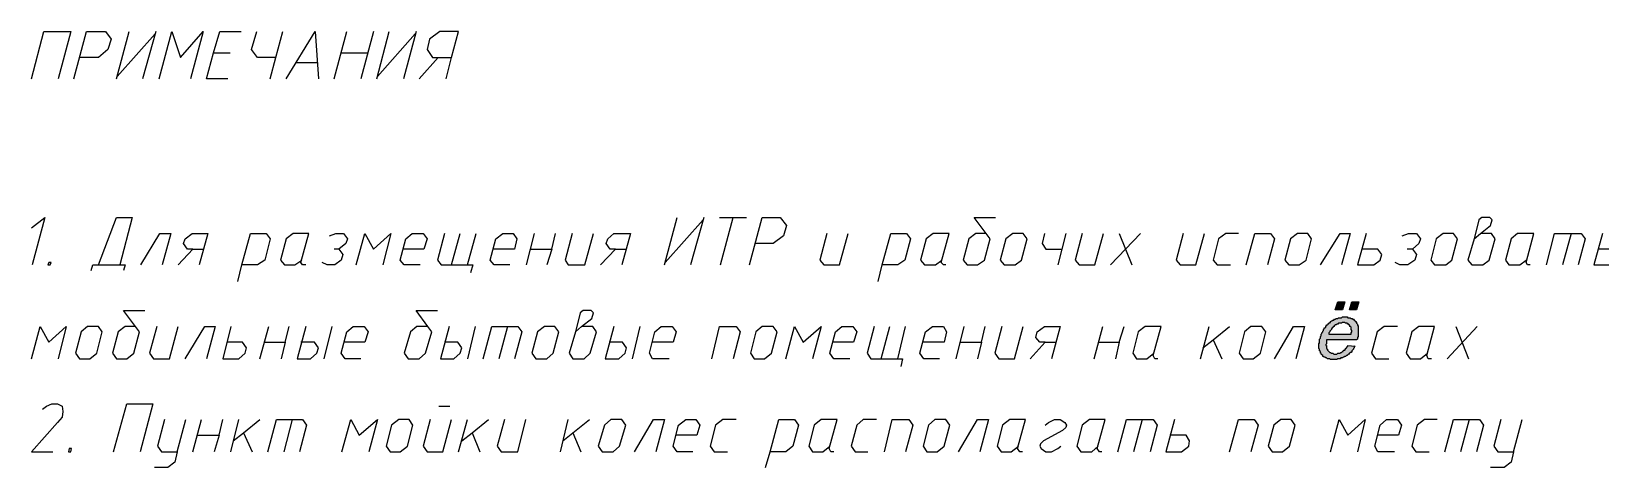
# Model space of a CAD drawing. Header units: millimetres. Extents: x 3063 to 5680, y 734 to 2027.
# Drawn here: x 3407.9 to 3467, y 1579.7 to 1596.1 of the extents above; entities that cross this region are included whole.
import ezdxf

# ---------------------------------------------------------------- set-up
doc = ezdxf.new("R2010")
doc.units = ezdxf.units.MM
doc.layers.add('UnFound-56', color=7, linetype='Continuous')

msp = doc.modelspace()

# ---------------------------------------------------------------- hatches: boundary and pattern name
at = {"layer": 'UnFound-56'}
for points in [[(3457.006, 1585.653), (3457.095, 1585.949), (3457.362, 1585.949), (3457.273, 1585.653)], [(3457.54, 1585.653), (3457.629, 1585.949), (3457.896, 1585.949), (3457.807, 1585.653)]]:
    msp.add_hatch(color=256, dxfattribs=at).paths.add_polyline_path(points)
h = msp.add_hatch(color=0, dxfattribs=at)
h.paths.add_polyline_path([(3457.48, 1584.317), (3457.747, 1584.288), (3457.718, 1584.258), (3457.718, 1584.228), (3457.688, 1584.199), (3457.688, 1584.169), (3457.658, 1584.139), (3457.629, 1584.11), (3457.629, 1584.08), (3457.599, 1584.05), (3457.569, 1584.05), (3457.54, 1584.021), (3457.51, 1583.991), (3457.48, 1583.961), (3457.451, 1583.932), (3457.421, 1583.932), (3457.391, 1583.902), (3457.362, 1583.902), (3457.332, 1583.872), (3457.302, 1583.872), (3457.273, 1583.843), (3457.243, 1583.843), (3457.213, 1583.843), (3457.184, 1583.813), (3457.154, 1583.813), (3457.124, 1583.813), (3457.095, 1583.813), (3457.065, 1583.783), (3457.035, 1583.783), (3457.006, 1583.783), (3456.976, 1583.783), (3456.946, 1583.783), (3456.917, 1583.783), (3456.887, 1583.783), (3456.857, 1583.783), (3456.827, 1583.783), (3456.798, 1583.813), (3456.768, 1583.813), (3456.738, 1583.813), (3456.709, 1583.813), (3456.679, 1583.843), (3456.649, 1583.843), (3456.62, 1583.872), (3456.59, 1583.872), (3456.56, 1583.902), (3456.531, 1583.902), (3456.531, 1583.932), (3456.501, 1583.961), (3456.471, 1583.991), (3456.471, 1584.021), (3456.442, 1584.021), (3456.442, 1584.05), (3456.442, 1584.08), (3456.412, 1584.11), (3456.412, 1584.139), (3456.412, 1584.169), (3456.382, 1584.199), (3456.382, 1584.228), (3456.382, 1584.258), (3456.382, 1584.288), (3456.382, 1584.317), (3456.382, 1584.347), (3456.382, 1584.377), (3456.412, 1584.406), (3456.412, 1584.436), (3456.412, 1584.466), (3456.412, 1584.495), (3456.412, 1584.555), (3456.442, 1584.584), (3456.442, 1584.614), (3456.442, 1584.644), (3456.471, 1584.673), (3456.471, 1584.703), (3456.471, 1584.733), (3456.501, 1584.762), (3456.501, 1584.792), (3456.531, 1584.822), (3456.531, 1584.851), (3456.56, 1584.881), (3456.56, 1584.911), (3456.59, 1584.941), (3456.59, 1584.97), (3456.62, 1584.97), (3456.649, 1585), (3456.649, 1585.03), (3456.679, 1585.059), (3456.679, 1585.089), (3456.709, 1585.089), (3456.738, 1585.119), (3456.768, 1585.148), (3456.798, 1585.178), (3456.827, 1585.178), (3456.827, 1585.208), (3456.857, 1585.237), (3456.887, 1585.237), (3456.917, 1585.267), (3456.946, 1585.267), (3456.976, 1585.297), (3457.006, 1585.297), (3457.035, 1585.326), (3457.065, 1585.326), (3457.095, 1585.326), (3457.124, 1585.356), (3457.154, 1585.356), (3457.184, 1585.356), (3457.213, 1585.356), (3457.243, 1585.356), (3457.273, 1585.386), (3457.302, 1585.386), (3457.332, 1585.386), (3457.362, 1585.386), (3457.391, 1585.386), (3457.421, 1585.386), (3457.451, 1585.386), (3457.48, 1585.356), (3457.51, 1585.356), (3457.54, 1585.356), (3457.569, 1585.356), (3457.599, 1585.326), (3457.629, 1585.326), (3457.658, 1585.326), (3457.658, 1585.297), (3457.688, 1585.297), (3457.718, 1585.267), (3457.747, 1585.237), (3457.747, 1585.208), (3457.777, 1585.208), (3457.807, 1585.178), (3457.807, 1585.148), (3457.836, 1585.119), (3457.836, 1585.089), (3457.836, 1585.059), (3457.866, 1585.059), (3457.866, 1585.03), (3457.866, 1585), (3457.866, 1584.97), (3457.866, 1584.941), (3457.866, 1584.911), (3457.866, 1584.881), (3457.866, 1584.851), (3457.866, 1584.822), (3457.866, 1584.792), (3457.866, 1584.762), (3457.866, 1584.733), (3457.866, 1584.673), (3457.866, 1584.644), (3457.836, 1584.614), (3457.836, 1584.584), (3457.836, 1584.555), (3457.807, 1584.525), (3456.679, 1584.525), (3456.679, 1584.495), (3456.679, 1584.466), (3456.679, 1584.406), (3456.679, 1584.377), (3456.649, 1584.347), (3456.649, 1584.317), (3456.679, 1584.317), (3456.679, 1584.288), (3456.679, 1584.258), (3456.679, 1584.228), (3456.679, 1584.199), (3456.709, 1584.169), (3456.709, 1584.139), (3456.738, 1584.11), (3456.768, 1584.08), (3456.798, 1584.05), (3456.827, 1584.05), (3456.857, 1584.021), (3456.887, 1584.021), (3456.917, 1584.021), (3456.946, 1583.991), (3456.976, 1583.991), (3457.006, 1583.991), (3457.035, 1583.991), (3457.065, 1583.991), (3457.095, 1584.021), (3457.124, 1584.021), (3457.154, 1584.021), (3457.184, 1584.021), (3457.213, 1584.05), (3457.243, 1584.05), (3457.273, 1584.08), (3457.302, 1584.08), (3457.302, 1584.11), (3457.332, 1584.139), (3457.362, 1584.139), (3457.391, 1584.169), (3457.391, 1584.199), (3457.421, 1584.228), (3457.451, 1584.258), (3457.48, 1584.288)])
h.paths.add_polyline_path([(3456.768, 1584.733), (3457.599, 1584.733), (3457.599, 1584.762), (3457.599, 1584.792), (3457.629, 1584.822), (3457.629, 1584.851), (3457.629, 1584.881), (3457.599, 1584.911), (3457.599, 1584.941), (3457.599, 1584.97), (3457.599, 1585), (3457.569, 1585.03), (3457.54, 1585.059), (3457.54, 1585.089), (3457.51, 1585.089), (3457.51, 1585.119), (3457.48, 1585.119), (3457.451, 1585.148), (3457.421, 1585.148), (3457.391, 1585.148), (3457.362, 1585.178), (3457.332, 1585.178), (3457.302, 1585.178), (3457.273, 1585.178), (3457.243, 1585.148), (3457.213, 1585.148), (3457.184, 1585.148), (3457.154, 1585.148), (3457.124, 1585.148), (3457.095, 1585.119), (3457.065, 1585.119), (3457.035, 1585.089), (3457.006, 1585.089), (3456.976, 1585.059), (3456.946, 1585.03), (3456.917, 1585), (3456.917, 1584.97), (3456.887, 1584.97), (3456.857, 1584.941), (3456.857, 1584.911), (3456.827, 1584.881), (3456.798, 1584.851), (3456.798, 1584.822), (3456.768, 1584.792), (3456.768, 1584.762)], flags=16)

# ---------------------------------------------------------------- linework, layer by layer
at = {"layer": 'UnFound-56', "color": 0}
for points in [[(3407.924, 1594.347), (3408.398, 1596.128), (3409.407, 1596.128), (3408.933, 1594.347)], [(3409.526, 1594.347), (3410.001, 1596.128), (3410.713, 1596.128), (3410.921, 1595.831), (3410.802, 1595.445), (3410.446, 1595.149), (3409.734, 1595.149)], [(3411.128, 1594.347), (3411.603, 1596.128)], [(3411.158, 1594.436), (3412.583, 1596.039)], [(3412.612, 1596.128), (3412.108, 1594.347)], [(3412.731, 1594.347), (3413.206, 1596.128), (3413.532, 1595.149), (3414.393, 1596.128), (3413.918, 1594.347)], [(3414.778, 1595.327), (3415.016, 1596.128), (3415.817, 1596.128)], [(3417.123, 1595.149), (3416.44, 1595.149), (3416.203, 1595.445), (3416.411, 1596.128)], [(3416.915, 1594.347), (3417.123, 1595.149), (3417.39, 1596.128)], [(3417.509, 1594.347), (3418.607, 1596.128), (3418.725, 1594.347)], [(3419.319, 1594.347), (3419.793, 1596.128)], [(3420.802, 1596.128), (3420.328, 1594.347)], [(3420.921, 1594.347), (3421.396, 1596.128)], [(3420.951, 1594.436), (3422.375, 1596.039)], [(3422.405, 1596.128), (3421.93, 1594.347)], [(3423.532, 1594.347), (3423.74, 1595.149), (3424.007, 1596.128), (3423.295, 1596.128), (3422.909, 1595.831), (3422.82, 1595.445), (3423.028, 1595.149), (3423.74, 1595.149)], [(3415.313, 1594.347), (3414.511, 1594.347), (3414.778, 1595.327), (3415.402, 1595.327)], [(3418.696, 1594.941), (3417.894, 1594.941)], [(3419.586, 1595.327), (3420.595, 1595.327)], [(3422.524, 1594.347), (3423.236, 1595.149)], [(3407.924, 1588.739), (3408.428, 1589.125), (3407.953, 1587.344)], [(3410.446, 1587.344), (3411.128, 1589.125), (3411.722, 1589.125), (3411.247, 1587.344)], [(3431.752, 1587.344), (3432.227, 1589.125)], [(3431.782, 1587.433), (3433.206, 1589.036)], [(3433.236, 1589.125), (3432.732, 1587.344)], [(3433.83, 1589.125), (3434.839, 1589.125)], [(3433.859, 1587.344), (3434.334, 1589.125)], [(3434.957, 1587.344), (3435.432, 1589.125), (3436.115, 1589.125), (3436.352, 1588.828), (3436.233, 1588.442), (3435.847, 1588.145), (3435.165, 1588.145)], [(3443.86, 1588.531), (3443.474, 1588.531), (3443.207, 1588.323), (3442.999, 1587.522), (3443.147, 1587.344), (3443.533, 1587.344), (3443.8, 1587.522), (3444.008, 1588.323), (3443.86, 1588.531), (3443.415, 1589.125), (3444.216, 1589.125)], [(3462.228, 1588.323), (3461.991, 1587.522), (3462.139, 1587.344), (3462.555, 1587.344), (3462.792, 1587.522), (3463.029, 1588.323), (3462.881, 1588.531), (3462.466, 1588.531), (3462.851, 1588.828), (3462.911, 1589.036), (3462.822, 1589.125), (3462.525, 1589.125), (3462.406, 1589.036), (3462.228, 1588.323), (3462.466, 1588.531)], [(3412.048, 1587.344), (3412.761, 1588.531), (3413.176, 1588.531), (3412.85, 1587.344)], [(3414.007, 1587.938), (3413.799, 1587.938), (3413.651, 1588.145), (3413.71, 1588.323), (3413.977, 1588.531), (3414.571, 1588.531), (3414.244, 1587.344)], [(3415.698, 1586.721), (3415.847, 1587.344), (3416.173, 1588.531), (3416.767, 1588.531), (3416.915, 1588.323), (3416.707, 1587.522), (3416.44, 1587.344), (3415.847, 1587.344)], [(3418.25, 1587.344), (3418.132, 1587.344), (3418.072, 1587.433), (3418.369, 1588.531), (3417.776, 1588.531), (3417.509, 1588.323), (3417.301, 1587.522), (3417.449, 1587.344), (3417.835, 1587.344), (3418.102, 1587.522)], [(3419.141, 1588.442), (3419.378, 1588.531), (3419.675, 1588.531), (3419.823, 1588.323), (3419.764, 1588.145), (3419.497, 1587.938), (3419.319, 1587.938)], [(3420.15, 1587.344), (3420.476, 1588.531), (3420.802, 1587.938), (3421.455, 1588.531), (3421.159, 1587.344)], [(3422.553, 1587.344), (3421.96, 1587.344), (3421.811, 1587.522), (3422.019, 1588.323), (3422.256, 1588.531), (3422.672, 1588.531), (3422.82, 1588.323), (3422.702, 1587.938), (3421.9, 1587.938)], [(3423.473, 1588.531), (3423.206, 1587.522), (3423.354, 1587.344), (3423.74, 1587.344), (3424.067, 1588.531)], [(3423.74, 1587.344), (3424.334, 1587.344), (3424.66, 1588.531)], [(3425.936, 1587.344), (3425.343, 1587.344), (3425.194, 1587.522), (3425.402, 1588.323), (3425.669, 1588.531), (3426.055, 1588.531), (3426.203, 1588.323), (3426.114, 1587.938), (3425.313, 1587.938)], [(3426.559, 1587.344), (3426.856, 1588.531)], [(3426.708, 1587.938), (3427.509, 1587.938), (3427.657, 1588.531)], [(3428.28, 1588.531), (3428.013, 1587.522), (3428.132, 1587.344), (3428.755, 1587.344), (3429.082, 1588.531)], [(3429.913, 1587.938), (3429.705, 1587.938), (3429.556, 1588.145), (3429.616, 1588.323), (3429.853, 1588.531), (3430.476, 1588.531), (3430.15, 1587.344)], [(3437.865, 1588.531), (3437.598, 1587.522), (3437.747, 1587.344), (3438.34, 1587.344), (3438.667, 1588.531)], [(3439.794, 1586.721), (3439.943, 1587.344), (3440.269, 1588.531), (3440.863, 1588.531), (3441.011, 1588.323), (3440.803, 1587.522), (3440.536, 1587.344), (3439.943, 1587.344)], [(3442.346, 1587.344), (3442.257, 1587.344), (3442.168, 1587.433), (3442.465, 1588.531), (3441.871, 1588.531), (3441.604, 1588.323), (3441.397, 1587.522), (3441.545, 1587.344), (3441.96, 1587.344), (3442.198, 1587.522)], [(3444.958, 1587.344), (3445.195, 1587.522), (3445.403, 1588.323), (3445.254, 1588.531), (3444.869, 1588.531), (3444.602, 1588.323), (3444.394, 1587.522), (3444.542, 1587.344), (3444.958, 1587.344)], [(3446.056, 1588.531), (3445.967, 1588.145), (3446.115, 1587.938), (3446.708, 1587.938)], [(3446.857, 1588.531), (3446.56, 1587.344)], [(3447.48, 1588.531), (3447.213, 1587.522), (3447.361, 1587.344), (3447.955, 1587.344), (3448.281, 1588.531)], [(3448.548, 1587.344), (3449.676, 1588.531)], [(3448.875, 1588.531), (3449.349, 1587.344)], [(3451.278, 1588.531), (3451.011, 1587.522), (3451.16, 1587.344), (3451.753, 1587.344), (3452.08, 1588.531)], [(3453.356, 1588.531), (3452.881, 1588.531), (3452.614, 1588.323), (3452.406, 1587.522), (3452.554, 1587.344), (3453.059, 1587.344)], [(3453.652, 1587.344), (3453.979, 1588.531), (3454.572, 1588.531), (3454.721, 1588.323), (3454.454, 1587.344)], [(3455.641, 1587.344), (3455.908, 1587.522), (3456.115, 1588.323), (3455.967, 1588.531), (3455.581, 1588.531), (3455.314, 1588.323), (3455.106, 1587.522), (3455.255, 1587.344), (3455.641, 1587.344)], [(3456.442, 1587.344), (3457.184, 1588.531), (3457.569, 1588.531), (3457.243, 1587.344)], [(3458.163, 1588.531), (3457.836, 1587.344), (3458.46, 1587.344), (3458.697, 1587.522), (3458.756, 1587.73), (3458.608, 1587.938), (3458.014, 1587.938)], [(3459.528, 1588.442), (3459.765, 1588.531), (3460.062, 1588.531), (3460.21, 1588.323), (3460.151, 1588.145), (3459.914, 1587.938), (3459.706, 1587.938)], [(3461.16, 1587.344), (3461.397, 1587.522), (3461.605, 1588.323), (3461.457, 1588.531), (3461.071, 1588.531), (3460.804, 1588.323), (3460.596, 1587.522), (3460.745, 1587.344), (3461.16, 1587.344)], [(3464.335, 1587.344), (3464.246, 1587.344), (3464.187, 1587.433), (3464.484, 1588.531), (3463.86, 1588.531), (3463.623, 1588.323), (3463.415, 1587.522), (3463.534, 1587.344), (3463.949, 1587.344), (3464.187, 1587.522)], [(3464.958, 1587.344), (3465.255, 1588.531), (3465.878, 1588.531), (3465.552, 1587.344)], [(3465.878, 1588.531), (3466.264, 1588.531), (3466.412, 1588.323), (3466.145, 1587.344)], [(3467.065, 1588.531), (3466.739, 1587.344), (3467.362, 1587.344), (3467.599, 1587.522), (3467.659, 1587.73), (3467.51, 1587.938), (3466.917, 1587.938)], [(3413.443, 1587.344), (3414.007, 1587.938), (3414.393, 1587.938)], [(3419.497, 1587.938), (3419.645, 1587.73), (3419.586, 1587.522), (3419.348, 1587.344), (3419.052, 1587.344), (3418.874, 1587.433)], [(3427.509, 1587.938), (3427.331, 1587.344)], [(3429.349, 1587.344), (3429.913, 1587.938), (3430.298, 1587.938)], [(3459.914, 1587.938), (3460.062, 1587.73), (3460.003, 1587.522), (3459.736, 1587.344), (3459.439, 1587.344), (3459.261, 1587.433)], [(3408.547, 1587.344), (3408.636, 1587.344), (3408.665, 1587.433), (3408.576, 1587.433), (3408.547, 1587.344)], [(3410.179, 1587.136), (3410.238, 1587.344), (3411.455, 1587.344), (3411.396, 1587.136)], [(3424.334, 1587.344), (3424.541, 1587.344), (3424.452, 1587.047)], [(3411.841, 1585.03), (3411.455, 1585.03), (3411.188, 1584.822), (3410.98, 1584.021), (3411.128, 1583.813), (3411.514, 1583.813), (3411.781, 1584.021), (3411.989, 1584.822), (3411.841, 1585.03), (3411.396, 1585.623), (3412.197, 1585.623)], [(3422.85, 1585.03), (3422.435, 1585.03), (3422.197, 1584.822), (3421.96, 1584.021), (3422.108, 1583.813), (3422.524, 1583.813), (3422.761, 1584.021), (3422.998, 1584.822), (3422.85, 1585.03), (3422.405, 1585.623), (3423.206, 1585.623)], [(3428.399, 1584.822), (3428.162, 1584.021), (3428.31, 1583.813), (3428.726, 1583.813), (3428.963, 1584.021), (3429.2, 1584.822), (3429.052, 1585.03), (3428.637, 1585.03), (3429.022, 1585.326), (3429.082, 1585.534), (3428.993, 1585.623), (3428.696, 1585.623), (3428.577, 1585.534), (3428.399, 1584.822), (3428.637, 1585.03)], [(3457.006, 1585.653), (3457.095, 1585.949), (3457.362, 1585.949), (3457.273, 1585.653), (3457.006, 1585.653), (3457.006, 1585.653)], [(3457.54, 1585.653), (3457.629, 1585.949), (3457.896, 1585.949), (3457.807, 1585.653), (3457.54, 1585.653), (3457.54, 1585.653)], [(3407.924, 1583.813), (3408.25, 1585.03), (3408.576, 1584.436), (3409.229, 1585.03), (3408.933, 1583.813)], [(3410.12, 1583.813), (3410.387, 1584.021), (3410.594, 1584.822), (3410.446, 1585.03), (3410.031, 1585.03), (3409.793, 1584.822), (3409.585, 1584.021), (3409.734, 1583.813), (3410.12, 1583.813)], [(3412.642, 1585.03), (3412.375, 1584.021), (3412.523, 1583.813), (3413.117, 1583.813), (3413.443, 1585.03)], [(3413.71, 1583.813), (3414.452, 1585.03), (3414.838, 1585.03), (3414.511, 1583.813)], [(3415.431, 1585.03), (3415.135, 1583.813), (3415.728, 1583.813), (3415.965, 1584.021), (3416.025, 1584.228), (3415.876, 1584.436), (3415.283, 1584.436)], [(3416.529, 1583.813), (3416.856, 1585.03)], [(3416.678, 1584.436), (3417.479, 1584.436), (3417.627, 1585.03)], [(3418.25, 1585.03), (3417.924, 1583.813), (3418.428, 1583.813), (3418.666, 1584.021), (3418.725, 1584.228), (3418.577, 1584.436), (3418.072, 1584.436)], [(3419.23, 1585.03), (3418.933, 1583.813)], [(3420.328, 1583.813), (3419.734, 1583.813), (3419.586, 1584.021), (3419.793, 1584.822), (3420.031, 1585.03), (3420.446, 1585.03), (3420.595, 1584.822), (3420.476, 1584.436), (3419.675, 1584.436)], [(3423.651, 1585.03), (3423.325, 1583.813), (3423.829, 1583.813), (3424.067, 1584.021), (3424.126, 1584.228), (3423.978, 1584.436), (3423.473, 1584.436)], [(3424.63, 1585.03), (3424.334, 1583.813)], [(3424.927, 1583.813), (3425.254, 1585.03), (3425.847, 1585.03), (3425.521, 1583.813)], [(3425.847, 1585.03), (3426.233, 1585.03), (3426.381, 1584.822), (3426.114, 1583.813)], [(3427.331, 1583.813), (3427.568, 1584.021), (3427.776, 1584.822), (3427.628, 1585.03), (3427.242, 1585.03), (3426.975, 1584.822), (3426.767, 1584.021), (3426.915, 1583.813), (3427.331, 1583.813)], [(3429.853, 1585.03), (3429.527, 1583.813), (3430.031, 1583.813), (3430.269, 1584.021), (3430.328, 1584.228), (3430.18, 1584.436), (3429.675, 1584.436)], [(3430.832, 1585.03), (3430.536, 1583.813)], [(3431.93, 1583.813), (3431.307, 1583.813), (3431.189, 1584.021), (3431.396, 1584.822), (3431.634, 1585.03), (3432.049, 1585.03), (3432.198, 1584.822), (3432.079, 1584.436), (3431.278, 1584.436)], [(3433.533, 1583.813), (3433.83, 1585.03), (3434.453, 1585.03), (3434.601, 1584.822), (3434.334, 1583.813)], [(3435.521, 1583.813), (3435.788, 1584.021), (3435.996, 1584.822), (3435.847, 1585.03), (3435.432, 1585.03), (3435.195, 1584.822), (3434.987, 1584.021), (3435.135, 1583.813), (3435.521, 1583.813)], [(3436.322, 1583.813), (3436.649, 1585.03), (3436.975, 1584.436), (3437.658, 1585.03), (3437.331, 1583.813)], [(3438.726, 1583.813), (3438.132, 1583.813), (3437.984, 1584.021), (3438.192, 1584.822), (3438.429, 1585.03), (3438.845, 1585.03), (3438.993, 1584.822), (3438.874, 1584.436), (3438.073, 1584.436)], [(3439.646, 1585.03), (3439.379, 1584.021), (3439.527, 1583.813), (3439.913, 1583.813), (3440.239, 1585.03)], [(3439.913, 1583.813), (3440.536, 1583.813), (3440.833, 1585.03)], [(3442.109, 1583.813), (3441.515, 1583.813), (3441.367, 1584.021), (3441.575, 1584.822), (3441.842, 1585.03), (3442.257, 1585.03), (3442.376, 1584.822), (3442.287, 1584.436), (3441.486, 1584.436)], [(3442.732, 1583.813), (3443.029, 1585.03)], [(3442.88, 1584.436), (3443.682, 1584.436), (3443.83, 1585.03)], [(3444.453, 1585.03), (3444.186, 1584.021), (3444.334, 1583.813), (3444.928, 1583.813), (3445.254, 1585.03)], [(3446.085, 1584.436), (3445.878, 1584.436), (3445.729, 1584.614), (3445.789, 1584.822), (3446.056, 1585.03), (3446.649, 1585.03), (3446.323, 1583.813)], [(3447.925, 1583.813), (3448.252, 1585.03)], [(3448.073, 1584.436), (3448.875, 1584.436), (3449.053, 1585.03)], [(3450.329, 1583.813), (3450.21, 1583.813), (3450.151, 1583.932), (3450.447, 1585.03), (3449.854, 1585.03), (3449.587, 1584.822), (3449.379, 1584.021), (3449.528, 1583.813), (3449.913, 1583.813), (3450.18, 1584.021)], [(3451.931, 1583.813), (3452.258, 1585.03)], [(3452.02, 1584.228), (3452.406, 1584.525), (3453.029, 1585.03)], [(3453.919, 1583.813), (3454.186, 1584.021), (3454.394, 1584.822), (3454.246, 1585.03), (3453.83, 1585.03), (3453.593, 1584.822), (3453.385, 1584.021), (3453.534, 1583.813), (3453.919, 1583.813)], [(3454.721, 1583.813), (3455.433, 1585.03), (3455.848, 1585.03), (3455.522, 1583.813)], [(3457.48, 1584.317), (3457.747, 1584.288), (3457.718, 1584.258), (3457.718, 1584.228), (3457.688, 1584.199), (3457.688, 1584.169), (3457.658, 1584.139), (3457.629, 1584.11), (3457.629, 1584.08), (3457.599, 1584.05), (3457.569, 1584.05), (3457.54, 1584.021), (3457.51, 1583.991), (3457.51, 1583.991), (3457.48, 1583.961), (3457.451, 1583.932), (3457.421, 1583.932), (3457.421, 1583.932), (3457.391, 1583.902), (3457.362, 1583.902), (3457.332, 1583.872), (3457.302, 1583.872), (3457.273, 1583.843), (3457.243, 1583.843), (3457.213, 1583.843), (3457.184, 1583.813), (3457.154, 1583.813), (3457.124, 1583.813), (3457.095, 1583.813), (3457.065, 1583.783), (3457.035, 1583.783), (3457.006, 1583.783), (3456.976, 1583.783), (3456.946, 1583.783), (3456.946, 1583.783), (3456.917, 1583.783), (3456.887, 1583.783), (3456.857, 1583.783), (3456.827, 1583.783), (3456.798, 1583.813), (3456.768, 1583.813), (3456.738, 1583.813), (3456.709, 1583.813), (3456.679, 1583.843), (3456.679, 1583.843), (3456.649, 1583.843), (3456.62, 1583.872), (3456.59, 1583.872), (3456.59, 1583.872), (3456.56, 1583.902), (3456.531, 1583.902), (3456.531, 1583.932), (3456.501, 1583.961), (3456.501, 1583.961), (3456.471, 1583.991), (3456.471, 1583.991), (3456.471, 1584.021), (3456.442, 1584.021), (3456.442, 1584.05), (3456.442, 1584.08), (3456.412, 1584.11), (3456.412, 1584.11), (3456.412, 1584.139), (3456.412, 1584.169), (3456.382, 1584.199), (3456.382, 1584.228), (3456.382, 1584.258), (3456.382, 1584.258), (3456.382, 1584.288), (3456.382, 1584.317), (3456.382, 1584.347), (3456.382, 1584.377), (3456.412, 1584.406), (3456.412, 1584.436), (3456.412, 1584.466), (3456.412, 1584.495), (3456.412, 1584.555), (3456.442, 1584.584), (3456.442, 1584.614), (3456.442, 1584.644), (3456.471, 1584.673), (3456.471, 1584.703), (3456.471, 1584.733), (3456.501, 1584.762), (3456.501, 1584.792), (3456.531, 1584.822), (3456.531, 1584.851), (3456.56, 1584.881), (3456.56, 1584.911), (3456.59, 1584.941), (3456.59, 1584.97), (3456.62, 1584.97), (3456.649, 1585), (3456.649, 1585.03), (3456.679, 1585.059), (3456.679, 1585.089), (3456.709, 1585.089), (3456.738, 1585.119), (3456.768, 1585.148), (3456.768, 1585.148), (3456.798, 1585.178), (3456.827, 1585.178), (3456.827, 1585.208), (3456.857, 1585.237), (3456.887, 1585.237), (3456.917, 1585.267), (3456.946, 1585.267), (3456.976, 1585.297), (3457.006, 1585.297), (3457.035, 1585.326), (3457.065, 1585.326), (3457.095, 1585.326), (3457.124, 1585.356), (3457.154, 1585.356), (3457.184, 1585.356), (3457.213, 1585.356), (3457.243, 1585.356), (3457.273, 1585.386), (3457.302, 1585.386), (3457.332, 1585.386), (3457.362, 1585.386), (3457.362, 1585.386), (3457.391, 1585.386), (3457.421, 1585.386), (3457.451, 1585.386), (3457.48, 1585.356), (3457.51, 1585.356), (3457.54, 1585.356), (3457.54, 1585.356), (3457.569, 1585.356), (3457.599, 1585.326), (3457.629, 1585.326), (3457.658, 1585.326), (3457.658, 1585.297), (3457.688, 1585.297), (3457.718, 1585.267), (3457.718, 1585.267), (3457.747, 1585.237), (3457.747, 1585.208), (3457.777, 1585.208), (3457.807, 1585.178), (3457.807, 1585.178), (3457.807, 1585.148), (3457.836, 1585.119), (3457.836, 1585.119), (3457.836, 1585.089), (3457.836, 1585.059), (3457.866, 1585.059), (3457.866, 1585.03), (3457.866, 1585), (3457.866, 1584.97), (3457.866, 1584.941), (3457.866, 1584.911), (3457.866, 1584.881), (3457.866, 1584.881), (3457.866, 1584.851), (3457.866, 1584.822), (3457.866, 1584.792), (3457.866, 1584.762), (3457.866, 1584.733), (3457.866, 1584.673), (3457.866, 1584.644), (3457.836, 1584.614), (3457.836, 1584.584), (3457.836, 1584.584), (3457.836, 1584.555), (3457.807, 1584.525), (3457.807, 1584.525), (3456.679, 1584.525), (3456.679, 1584.495), (3456.679, 1584.466), (3456.679, 1584.406), (3456.679, 1584.377), (3456.649, 1584.347), (3456.649, 1584.317), (3456.679, 1584.317), (3456.679, 1584.288), (3456.679, 1584.258), (3456.679, 1584.228), (3456.679, 1584.199), (3456.679, 1584.199), (3456.709, 1584.169), (3456.709, 1584.139), (3456.709, 1584.139), (3456.738, 1584.11), (3456.768, 1584.08), (3456.768, 1584.08), (3456.798, 1584.05), (3456.798, 1584.05), (3456.827, 1584.05), (3456.857, 1584.021), (3456.887, 1584.021), (3456.917, 1584.021), (3456.946, 1583.991), (3456.946, 1583.991), (3456.976, 1583.991), (3457.006, 1583.991), (3457.035, 1583.991), (3457.065, 1583.991), (3457.095, 1584.021), (3457.124, 1584.021), (3457.154, 1584.021), (3457.184, 1584.021), (3457.213, 1584.05), (3457.243, 1584.05), (3457.273, 1584.08), (3457.302, 1584.08), (3457.302, 1584.11), (3457.332, 1584.139), (3457.362, 1584.139), (3457.391, 1584.169), (3457.391, 1584.199), (3457.421, 1584.228), (3457.451, 1584.258), (3457.48, 1584.288), (3457.48, 1584.317), (3457.48, 1584.317), (3457.48, 1584.317), (3457.48, 1584.317)], [(3456.768, 1584.733), (3457.599, 1584.733), (3457.599, 1584.762), (3457.599, 1584.792), (3457.629, 1584.822), (3457.629, 1584.851), (3457.629, 1584.881), (3457.599, 1584.911), (3457.599, 1584.941), (3457.599, 1584.97), (3457.599, 1584.97), (3457.599, 1585), (3457.569, 1585.03), (3457.569, 1585.03), (3457.54, 1585.059), (3457.54, 1585.089), (3457.51, 1585.089), (3457.51, 1585.119), (3457.48, 1585.119), (3457.451, 1585.148), (3457.421, 1585.148), (3457.421, 1585.148), (3457.391, 1585.148), (3457.362, 1585.178), (3457.332, 1585.178), (3457.302, 1585.178), (3457.273, 1585.178), (3457.243, 1585.148), (3457.213, 1585.148), (3457.184, 1585.148), (3457.154, 1585.148), (3457.124, 1585.148), (3457.095, 1585.119), (3457.065, 1585.119), (3457.035, 1585.089), (3457.006, 1585.089), (3456.976, 1585.059), (3456.976, 1585.059), (3456.946, 1585.03), (3456.917, 1585), (3456.917, 1584.97), (3456.887, 1584.97), (3456.857, 1584.941), (3456.857, 1584.911), (3456.827, 1584.881), (3456.798, 1584.851), (3456.798, 1584.822), (3456.768, 1584.792), (3456.768, 1584.762), (3456.768, 1584.733), (3456.768, 1584.733), (3456.768, 1584.733), (3456.768, 1584.733)], [(3459.35, 1585.03), (3458.845, 1585.03), (3458.578, 1584.822), (3458.371, 1584.021), (3458.519, 1583.813), (3459.023, 1583.813)], [(3460.626, 1583.813), (3460.507, 1583.813), (3460.448, 1583.932), (3460.745, 1585.03), (3460.151, 1585.03), (3459.884, 1584.822), (3459.676, 1584.021), (3459.825, 1583.813), (3460.21, 1583.813), (3460.477, 1584.021)], [(3461.219, 1583.813), (3462.347, 1585.03)], [(3461.546, 1585.03), (3462.021, 1583.813)], [(3417.479, 1584.436), (3417.33, 1583.813)], [(3443.682, 1584.436), (3443.533, 1583.813)], [(3445.521, 1583.813), (3446.085, 1584.436), (3446.471, 1584.436)], [(3448.875, 1584.436), (3448.726, 1583.813)], [(3452.406, 1584.525), (3452.732, 1583.813)], [(3440.536, 1583.813), (3440.714, 1583.813), (3440.655, 1583.516)], [(3408.339, 1581.914), (3408.487, 1582.032), (3408.695, 1582.121), (3408.903, 1582.121), (3409.081, 1582.032), (3409.111, 1581.825), (3409.081, 1581.617), (3408.903, 1581.409), (3407.924, 1580.311), (3408.725, 1580.311)], [(3411.01, 1580.311), (3411.514, 1582.121), (3412.494, 1582.121), (3412.019, 1580.311)], [(3423.265, 1582.032), (3423.681, 1582.032)], [(3412.939, 1581.528), (3412.672, 1580.519), (3412.82, 1580.311), (3413.413, 1580.311), (3413.74, 1581.528)], [(3414.007, 1580.311), (3414.333, 1581.528)], [(3414.185, 1580.934), (3414.986, 1580.934), (3415.135, 1581.528)], [(3415.431, 1580.311), (3415.728, 1581.528)], [(3415.52, 1580.727), (3415.906, 1581.023), (3416.529, 1581.528)], [(3416.826, 1580.311), (3417.152, 1581.528), (3417.746, 1581.528), (3417.42, 1580.311)], [(3417.746, 1581.528), (3418.132, 1581.528), (3418.28, 1581.32), (3418.013, 1580.311)], [(3419.615, 1580.311), (3419.942, 1581.528), (3420.268, 1580.934), (3420.951, 1581.528), (3420.624, 1580.311)], [(3421.811, 1580.311), (3422.078, 1580.519), (3422.286, 1581.32), (3422.138, 1581.528), (3421.752, 1581.528), (3421.485, 1581.32), (3421.277, 1580.519), (3421.426, 1580.311), (3421.811, 1580.311)], [(3422.939, 1581.528), (3422.672, 1580.519), (3422.82, 1580.311), (3423.414, 1580.311), (3423.74, 1581.528)], [(3424.007, 1580.311), (3424.334, 1581.528)], [(3424.126, 1580.727), (3424.512, 1581.023), (3425.135, 1581.528)], [(3425.728, 1581.528), (3425.461, 1580.519), (3425.61, 1580.311), (3426.233, 1580.311), (3426.53, 1581.528)], [(3427.835, 1580.311), (3428.132, 1581.528)], [(3427.924, 1580.727), (3428.31, 1581.023), (3428.933, 1581.528)], [(3429.824, 1580.311), (3430.061, 1580.519), (3430.298, 1581.32), (3430.15, 1581.528), (3429.735, 1581.528), (3429.497, 1581.32), (3429.26, 1580.519), (3429.408, 1580.311), (3429.824, 1580.311)], [(3430.625, 1580.311), (3431.337, 1581.528), (3431.752, 1581.528), (3431.426, 1580.311)], [(3432.821, 1580.311), (3432.227, 1580.311), (3432.079, 1580.519), (3432.287, 1581.32), (3432.554, 1581.528), (3432.939, 1581.528), (3433.088, 1581.32), (3432.969, 1580.934), (3432.168, 1580.934)], [(3434.453, 1581.528), (3433.948, 1581.528), (3433.681, 1581.32), (3433.474, 1580.519), (3433.622, 1580.311), (3434.126, 1580.311)], [(3435.551, 1579.718), (3435.729, 1580.311), (3436.055, 1581.528), (3436.649, 1581.528), (3436.797, 1581.32), (3436.589, 1580.519), (3436.322, 1580.311), (3435.729, 1580.311)], [(3438.132, 1580.311), (3438.014, 1580.311), (3437.954, 1580.43), (3438.251, 1581.528), (3437.658, 1581.528), (3437.391, 1581.32), (3437.183, 1580.519), (3437.331, 1580.311), (3437.717, 1580.311), (3437.984, 1580.519)], [(3439.735, 1581.528), (3439.23, 1581.528), (3438.993, 1581.32), (3438.785, 1580.519), (3438.934, 1580.311), (3439.408, 1580.311)], [(3440.032, 1580.311), (3440.328, 1581.528), (3440.952, 1581.528), (3441.1, 1581.32), (3440.833, 1580.311)], [(3442.02, 1580.311), (3442.287, 1580.519), (3442.495, 1581.32), (3442.346, 1581.528), (3441.931, 1581.528), (3441.693, 1581.32), (3441.486, 1580.519), (3441.634, 1580.311), (3442.02, 1580.311)], [(3442.821, 1580.311), (3443.533, 1581.528), (3443.949, 1581.528), (3443.622, 1580.311)], [(3445.225, 1580.311), (3445.136, 1580.311), (3445.047, 1580.43), (3445.343, 1581.528), (3444.75, 1581.528), (3444.483, 1581.32), (3444.275, 1580.519), (3444.423, 1580.311), (3444.809, 1580.311), (3445.076, 1580.519)], [(3446.085, 1581.32), (3446.204, 1581.409), (3446.441, 1581.528), (3446.649, 1581.528), (3446.827, 1581.409), (3446.886, 1581.32), (3446.857, 1581.231), (3446.738, 1581.112), (3446.026, 1580.727), (3445.907, 1580.608), (3445.878, 1580.519), (3445.937, 1580.43), (3446.115, 1580.311), (3446.323, 1580.311), (3446.56, 1580.43), (3446.679, 1580.519)], [(3448.222, 1580.311), (3448.133, 1580.311), (3448.044, 1580.43), (3448.341, 1581.528), (3447.747, 1581.528), (3447.48, 1581.32), (3447.272, 1580.519), (3447.421, 1580.311), (3447.836, 1580.311), (3448.073, 1580.519)], [(3448.815, 1580.311), (3449.142, 1581.528), (3449.735, 1581.528), (3449.409, 1580.311)], [(3449.735, 1581.528), (3450.151, 1581.528), (3450.299, 1581.32), (3450.032, 1580.311)], [(3450.952, 1581.528), (3450.625, 1580.311), (3451.219, 1580.311), (3451.486, 1580.519), (3451.516, 1580.727), (3451.397, 1580.934), (3450.774, 1580.934)], [(3453.029, 1580.311), (3453.356, 1581.528), (3453.949, 1581.528), (3454.097, 1581.32), (3453.83, 1580.311)], [(3455.017, 1580.311), (3455.284, 1580.519), (3455.492, 1581.32), (3455.344, 1581.528), (3454.958, 1581.528), (3454.691, 1581.32), (3454.483, 1580.519), (3454.632, 1580.311), (3455.017, 1580.311)], [(3456.827, 1580.311), (3457.154, 1581.528), (3457.48, 1580.934), (3458.133, 1581.528), (3457.836, 1580.311)], [(3459.231, 1580.311), (3458.608, 1580.311), (3458.489, 1580.519), (3458.697, 1581.32), (3458.934, 1581.528), (3459.35, 1581.528), (3459.498, 1581.32), (3459.38, 1580.934), (3458.578, 1580.934)], [(3460.834, 1581.528), (3460.359, 1581.528), (3460.092, 1581.32), (3459.884, 1580.519), (3460.032, 1580.311), (3460.537, 1580.311)], [(3461.13, 1580.311), (3461.457, 1581.528), (3462.05, 1581.528), (3461.724, 1580.311)], [(3462.05, 1581.528), (3462.436, 1581.528), (3462.584, 1581.32), (3462.317, 1580.311)], [(3463.237, 1581.528), (3462.97, 1580.519), (3463.119, 1580.311), (3463.712, 1580.311), (3464.038, 1581.528)], [(3414.986, 1580.934), (3414.808, 1580.311)], [(3415.906, 1581.023), (3416.233, 1580.311)], [(3424.512, 1581.023), (3424.809, 1580.311)], [(3428.31, 1581.023), (3428.607, 1580.311)], [(3409.318, 1580.311), (3409.407, 1580.311), (3409.437, 1580.43), (3409.348, 1580.43), (3409.318, 1580.311)], [(3413.413, 1580.311), (3413.324, 1579.925), (3413.057, 1579.718), (3412.553, 1579.718)], [(3463.712, 1580.311), (3463.623, 1579.925), (3463.356, 1579.718), (3462.851, 1579.718)]]:
    msp.add_lwpolyline(points, dxfattribs=at)

doc.saveas('drawing.dxf')
